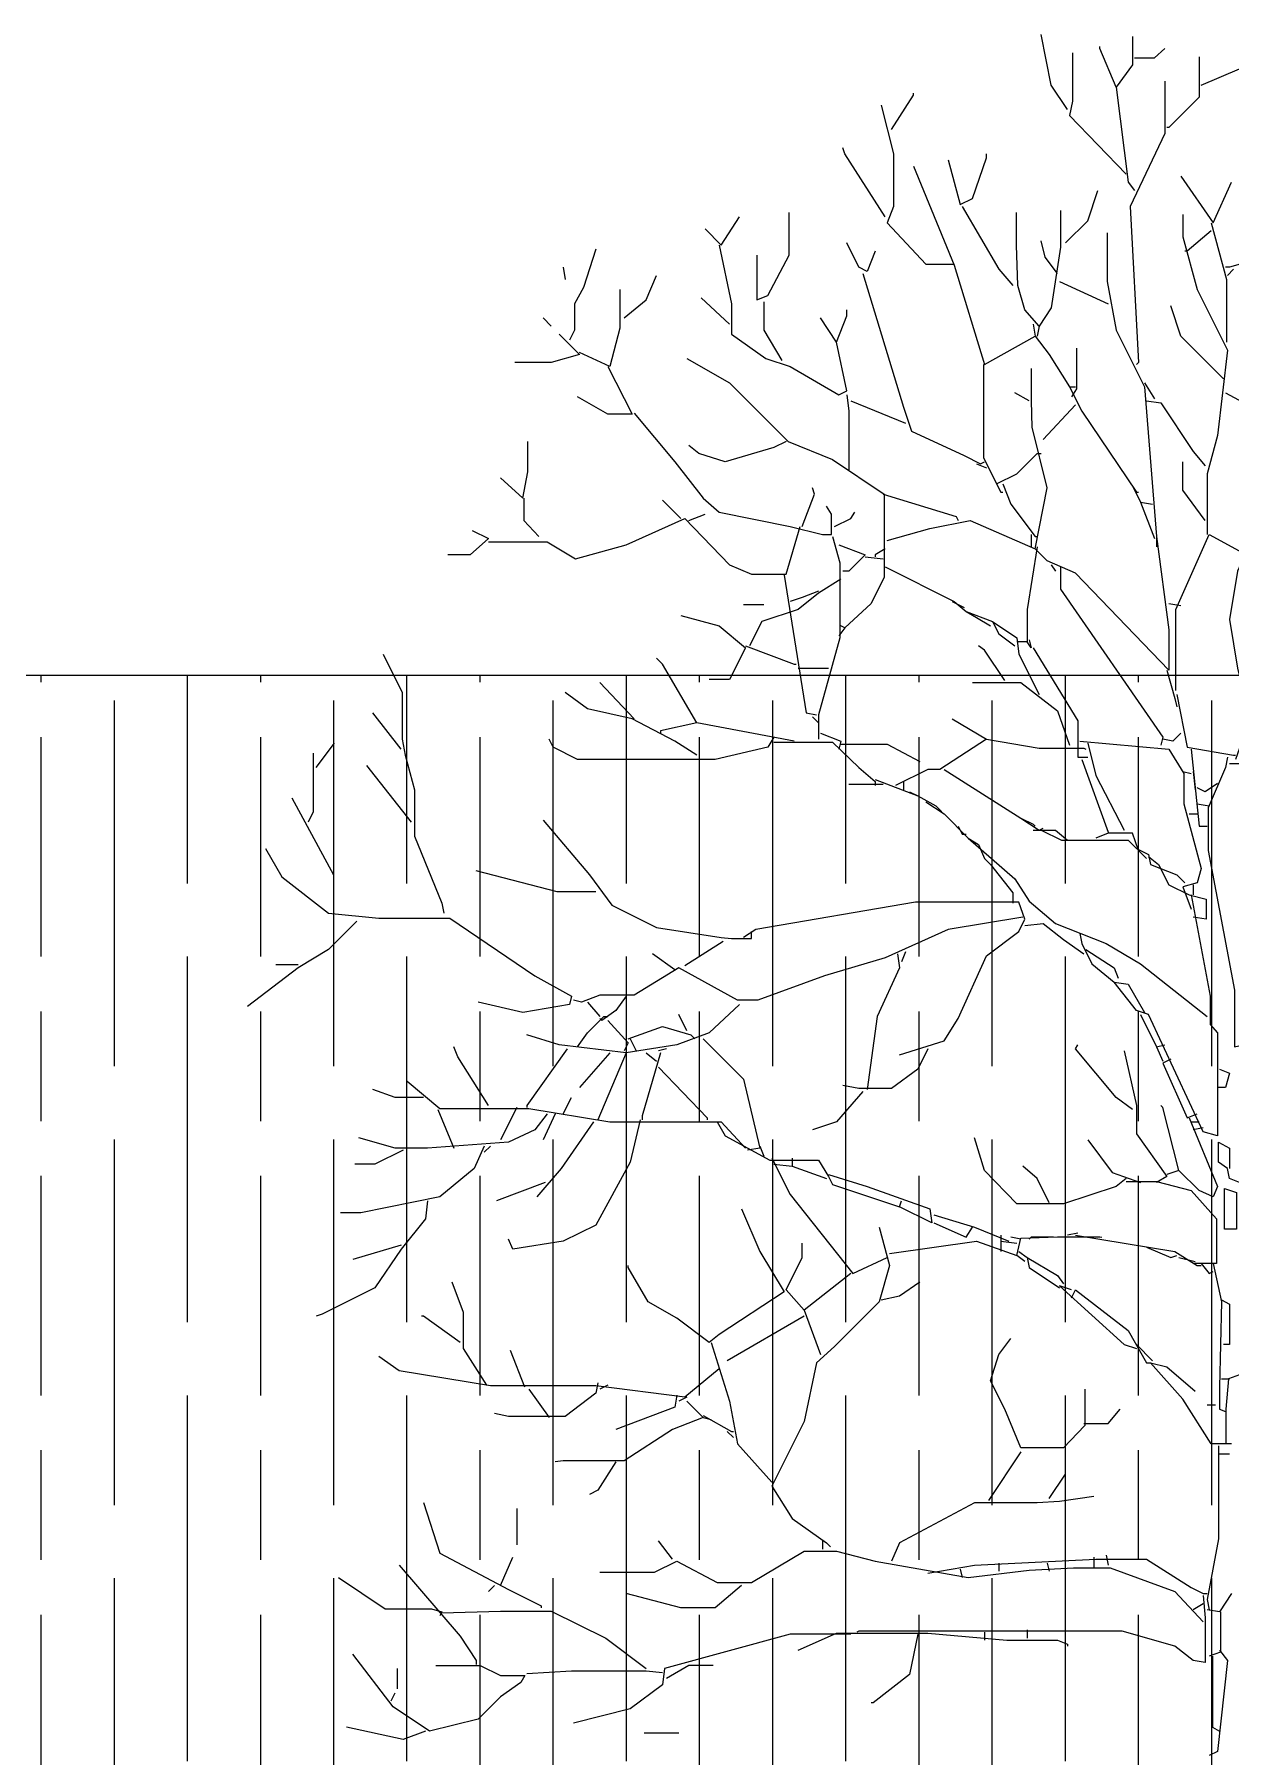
# Model space of a CAD drawing. Header units: millimetres. Extents: x 2004 to 9033, y -135 to 5682.
# Drawn here: x 2658.2 to 2985.2, y 1441.3 to 1912.2 of the extents above; entities that cross this region are included whole.
import ezdxf

# ---------------------------------------------------------------- set-up
doc = ezdxf.new("R2010")
doc.units = ezdxf.units.MM

msp = doc.modelspace()

# ---------------------------------------------------------------- hatches: boundary and pattern name
h = msp.add_hatch()
h.set_pattern_fill('GOST_WOOD', color=256, scale=10)
h.paths.add_polyline_path([(2004.42, 1736.98), (2004.42, 1136.98), (4004.42, 1136.98), (4004.42, 1736.98)])

# ---------------------------------------------------------------- linework, layer by layer
msp.add_line((2004.42, 1736.98), (4004.42, 1736.98))
at = {"color": 84}
for points in [[(2940.63, 1891.69), (2936.2, 1898.34), (2933.43, 1912.18)], [(2942.01, 1907.19), (2942.01, 1893.91), (2941.18, 1890.03), (2956.69, 1873.97)], [(2958.35, 1911.62), (2958.35, 1903.87), (2953.92, 1897.78), (2949.49, 1908.3), (2949.49, 1908.86)], [(2958.9, 1905.81), (2964.44, 1905.81), (2967.21, 1908.3)], [(2976.62, 1906.09), (2976.62, 1895.01), (2968.31, 1886.71), (2967.76, 1886.71)], [(2977.17, 1898.34), (2987.69, 1902.77)], [(2953.92, 1897.78), (2957.24, 1871.76), (2958.9, 1869.55)], [(2967.21, 1899.44), (2967.21, 1885.05), (2957.79, 1865.12), (2960.01, 1822.48), (2959.45, 1821.93)], [(2892.46, 1886.16), (2898.55, 1895.57), (2898.55, 1896.12)], [(2889.69, 1892.8), (2893.01, 1879.51), (2893.01, 1865.12), (2891.35, 1860.69), (2901.87, 1849.34), (2909.62, 1849.34)], [(2890.8, 1862.35), (2879.73, 1879.51), (2879.17, 1881.17)], [(2907.96, 1877.85), (2911.29, 1865.67), (2914.61, 1867.33), (2918.48, 1878.4), (2918.48, 1879.51)], [(2898.55, 1876.19), (2909.62, 1849.06), (2917.93, 1821.93), (2931.77, 1829.68), (2935.65, 1824.7), (2941.18, 1815.84), (2942.84, 1815.84)], [(2940.08, 1855.15), (2946.17, 1861.24), (2948.93, 1869.55)], [(2971.64, 1873.42), (2980.49, 1860.69), (2985.48, 1871.76)], [(2911.84, 1865.12), (2921.81, 1847.95), (2925.68, 1843.52)], [(2841.52, 1859.03), (2845.95, 1854.6), (2850.94, 1862.35)], [(2855.64, 1851.83), (2855.64, 1839.65), (2858.69, 1840.75), (2864.5, 1851.83), (2864.5, 1863.45)], [(2938.69, 1864.01), (2938.69, 1854.04), (2936.2, 1837.43), (2932.88, 1832.45), (2929, 1836.88), (2927.07, 1843.52), (2926.65, 1854.6), (2926.65, 1863.45)], [(2972.19, 1862.9), (2972.19, 1856.81), (2976.06, 1842.42), (2984.37, 1825.81), (2981.6, 1802.55), (2978.83, 1792.03), (2978.83, 1775.42)], [(2979.94, 1860.69), (2984.09, 1845.18), (2984.09, 1828.02)], [(2951.43, 1857.92), (2951.43, 1844.63), (2953.92, 1831.34), (2961.67, 1815.84), (2964.99, 1774.87), (2968.31, 1749.4), (2968.31, 1738.33), (2942.84, 1764.9), (2935.09, 1768.22), (2931.77, 1771.55), (2935.09, 1788.16), (2930.94, 1804.77), (2930.8, 1811.96), (2930.8, 1820.82)], [(2937.86, 1846.84), (2934.54, 1851.27), (2933.43, 1855.7)], [(2979.94, 1858.47), (2973.3, 1852.94), (2972.74, 1852.94)], [(2811.63, 1853.49), (2808.3, 1842.97), (2805.81, 1838.54), (2805.81, 1831.34), (2804.43, 1828.57)], [(2845.4, 1854.6), (2848.72, 1838.54), (2848.72, 1830.23), (2858.13, 1823.59), (2864.78, 1821.38), (2878.07, 1813.62), (2880.28, 1814.73), (2877.51, 1828.02), (2880.28, 1835.22), (2880.28, 1836.88)], [(2888.03, 1852.94), (2885.82, 1847.4), (2883.6, 1848.51), (2880.28, 1855.15)], [(2992.67, 1850.72), (2984.92, 1848.51), (2983.82, 1848.51)], [(2802.77, 1848.51), (2803.32, 1845.18)], [(2819.38, 1834.66), (2825.47, 1839.65), (2828.24, 1846.29)], [(2884.71, 1846.84), (2895.78, 1810.3), (2898, 1803.66), (2912.39, 1797.01), (2916.82, 1794.8), (2917.93, 1795.35)], [(2986.03, 1847.95), (2984.37, 1846.29)], [(2818.27, 1842.42), (2818.27, 1831.9), (2815.5, 1821.38), (2807.2, 1825.25)], [(2938.42, 1844.63), (2951.7, 1838.54)], [(2848.17, 1833), (2840.42, 1840.2)], [(2857.58, 1839.09), (2857.58, 1831.34), (2862.56, 1823.04)], [(2983.26, 1818.05), (2971.64, 1829.68), (2968.87, 1837.99)], [(2797.23, 1834.66), (2799.44, 1832.45)], [(2877.51, 1828.02), (2873.08, 1834.66)], [(2931.22, 1833), (2931.77, 1829.68)], [(2932.88, 1832.45), (2932.32, 1829.68)], [(2801.66, 1830.23), (2807.2, 1824.7), (2799.44, 1822.48), (2789.48, 1822.48)], [(2836.54, 1823.59), (2848.17, 1816.95), (2864.22, 1800.89), (2876.4, 1795.91), (2890.52, 1786.5), (2890.52, 1763.79), (2886.92, 1756.6), (2879.73, 1749.95), (2878.62, 1750.51)], [(2943.12, 1826.36), (2943.12, 1815.29), (2941.74, 1813.07)], [(2814.95, 1821.38), (2821.59, 1808.37), (2814.95, 1808.37), (2806.64, 1813.07)], [(2917.65, 1821.93), (2917.65, 1796.46), (2921.25, 1789.26), (2926.79, 1792.03), (2932.32, 1797.57), (2933.43, 1797.57)], [(2880.28, 1813.62), (2880.83, 1809.2), (2880.83, 1793.14)], [(2930.11, 1811.96), (2926.23, 1814.18)], [(2941.18, 1815.84), (2944.51, 1809.2), (2959.45, 1787.05), (2960.01, 1787.05)], [(2961.67, 1816.95), (2964.44, 1812.52)], [(2983.82, 1814.18), (2992.12, 1809.75)], [(2822.15, 1808.64), (2833.22, 1795.35), (2840.97, 1785.39), (2845.4, 1781.51), (2864.78, 1777.64), (2873.64, 1775.42), (2876.13, 1775.42), (2876.13, 1780.96), (2874.74, 1783.17)], [(2881.39, 1811.96), (2896.34, 1805.87)], [(2942.84, 1810.86), (2933.99, 1801.44)], [(2962.22, 1811.96), (2966.1, 1811.41), (2974.96, 1798.12), (2978.28, 1794.25)], [(2785.6, 1790.92), (2791.69, 1785.39), (2793.08, 1792.59), (2793.08, 1800.89)], [(2863.67, 1800.89), (2860.35, 1799.23), (2847.06, 1795.35), (2839.86, 1797.57), (2837.09, 1799.78)], [(2915.71, 1794.8), (2918.48, 1793.69)], [(2978.28, 1779.3), (2972.19, 1787.6), (2972.19, 1795.35)], [(2791.97, 1785.39), (2791.97, 1779.3), (2796.12, 1774.87)], [(2834.88, 1779.85), (2829.9, 1784.83)], [(2868.1, 1777.64), (2871.42, 1786.5), (2870.87, 1788.16)], [(2890.25, 1786.5), (2910.18, 1780.4), (2910.73, 1779.3)], [(2921.25, 1789.26), (2922.36, 1787.05), (2922.91, 1787.05)], [(2922.91, 1789.26), (2925.13, 1783.73), (2931.77, 1774.87), (2932.32, 1774.87)], [(2958.35, 1788.71), (2960.56, 1784.28), (2964.44, 1774.31)], [(2837.09, 1779.3), (2841.52, 1780.96)], [(2876.96, 1777.64), (2881.39, 1779.85), (2882.49, 1781.51)], [(2960.56, 1784.28), (2963.88, 1783.73)], [(2995.44, 1783.73), (2987.14, 1765.46), (2984.92, 1752.17), (2987.14, 1738.88), (2990.46, 1725.04), (2986.58, 1713.96)], [(2777.85, 1776.53), (2782.28, 1774.31), (2777.3, 1769.89), (2771.21, 1769.89)], [(2782.28, 1773.48), (2798.34, 1773.48), (2806.09, 1768.78), (2819.93, 1772.65), (2835.99, 1779.85), (2848.17, 1767.12), (2854.26, 1764.63), (2863.67, 1764.63), (2867.55, 1777.64)], [(2891.35, 1773.76), (2902.98, 1777.08), (2914.05, 1779.3), (2931.77, 1771.55)], [(2930.66, 1775.42), (2930.66, 1772.1)], [(2970.25, 1732.79), (2970.25, 1754.94), (2979.39, 1775.42), (3010.95, 1758.26), (3012.05, 1755.49)], [(2876.4, 1774.87), (2878.34, 1767.67), (2878.34, 1747.18), (2872.53, 1726.15), (2872.53, 1719.5)], [(2878.07, 1772.65), (2885.26, 1769.89), (2880.83, 1765.46), (2879.17, 1765.46)], [(2890.8, 1771.55), (2888.03, 1769.89), (2888.03, 1769.33)], [(2932.32, 1772.1), (2929.56, 1754.94), (2929.56, 1746.08), (2926.79, 1746.08)], [(2964.99, 1774.87), (2964.99, 1772.1)], [(2885.26, 1769.33), (2890.25, 1768.78)], [(2890.8, 1766.56), (2909.62, 1757.15), (2912.95, 1754.38), (2920.14, 1751.61), (2921.81, 1748.29), (2926.23, 1744.97)], [(2936.2, 1767.12), (2937.31, 1765.46)], [(2938.69, 1766.56), (2938.69, 1760.47), (2966.65, 1720.06), (2966.1, 1717.84)], [(2878.62, 1763.24), (2872.53, 1759.37), (2866.99, 1754.94), (2857.03, 1751.61), (2853.7, 1744.97)], [(2863.12, 1764.35), (2869.21, 1726.7), (2871.98, 1726.15)], [(2872.53, 1759.92), (2868.1, 1758.26), (2864.78, 1757.15)], [(2909.07, 1757.15), (2912.39, 1755.49)], [(2968.31, 1756.6), (2971.64, 1756.04)], [(2834.88, 1753.28), (2845.4, 1750.51), (2852.6, 1744.42), (2848.17, 1735.83), (2842.63, 1735.83)], [(2852.04, 1756.32), (2857.58, 1756.32)], [(2912.95, 1754.38), (2915.71, 1752.72), (2919.59, 1750.51)], [(2879.73, 1749.95), (2878.07, 1747.74)], [(2920.14, 1751.61), (2926.79, 1747.18), (2927.34, 1742.76), (2932.88, 1731.68)], [(2753.49, 1742.76), (2758.75, 1732.24), (2758.75, 1719.5), (2759.58, 1715.07), (2762.07, 1705.66), (2762.07, 1692.93), (2769.55, 1674.65), (2770.1, 1671.89)], [(2852.6, 1744.97), (2865.88, 1739.99), (2866.44, 1739.99)], [(2923.47, 1735.56), (2917.93, 1743.86), (2916.27, 1744.97)], [(2930.11, 1746.63), (2930.66, 1744.42), (2929.56, 1746.08)], [(2931.22, 1744.42), (2943.4, 1724.48), (2943.4, 1714.52), (2946.17, 1714.52)], [(2839.31, 1723.93), (2829.9, 1739.99), (2828.24, 1741.65)], [(2866.99, 1738.88), (2875.3, 1738.88)], [(2967.76, 1738.33), (2969.97, 1730.57), (2970.53, 1728.36)], [(2822.15, 1725.04), (2812.73, 1735)], [(2914.61, 1735), (2927.9, 1735), (2937.86, 1727.25), (2941.18, 1717.84)], [(2839.31, 1715.07), (2833.22, 1718.95), (2821.59, 1725.04), (2809.41, 1727.81), (2803.32, 1732.24)], [(2970.53, 1731.68), (2973.3, 1717.29), (2986.03, 1715.07), (2986.58, 1715.07)], [(2758.47, 1716.73), (2750.72, 1726.7)], [(2865.88, 1718.95), (2839.31, 1723.93), (2829.34, 1721.72), (2829.34, 1721.16)], [(2870.87, 1725.59), (2872.53, 1723.93)], [(2909.07, 1725.04), (2918.48, 1719.5), (2905.75, 1711.2), (2902.43, 1711.2), (2893.57, 1706.77)], [(2860.35, 1720.06), (2858.69, 1717.29), (2844.29, 1713.96), (2806.64, 1713.96), (2800, 1717.29), (2798.89, 1719.5)], [(2873.08, 1721.16), (2878.62, 1718.95), (2878.07, 1716.73)], [(2918.48, 1719.5), (2932.88, 1717.01), (2945.06, 1717.01), (2945.61, 1716.73)], [(2943.95, 1718.95), (2968.31, 1716.73), (2972.46, 1710.09), (2972.46, 1701.78), (2977.17, 1684.07), (2976.06, 1680.19), (2972.19, 1679.08), (2974.4, 1672.99)], [(2971.64, 1721.16), (2969.42, 1718.95), (2966.65, 1719.5)], [(2734.39, 1715.63), (2734.39, 1699.57), (2733, 1696.8)], [(2735.22, 1711.75), (2740.2, 1718.39)], [(2860.35, 1718.67), (2876.4, 1718.67), (2883.6, 1711.75), (2888.03, 1707.87), (2888.03, 1706.77)], [(2878.62, 1718.12), (2891.35, 1718.12), (2900.21, 1713.41)], [(2946.17, 1718.39), (2948.38, 1709.54), (2956.13, 1694.59)], [(2974.4, 1716.73), (2976.62, 1695.69), (2978.83, 1695.69)], [(2984.37, 1714.52), (2983.82, 1711.75), (2979.11, 1700.68), (2979.11, 1689.05), (2986.31, 1650.85), (2986.31, 1635.34), (2991.01, 1636.45), (3002.09, 1647.8), (3008.18, 1647.8), (3005.96, 1629.81), (2997.1, 1608.21), (2993.23, 1612.64), (2992.67, 1615.97)], [(2761.24, 1696.8), (2749.06, 1712.3)], [(2906.86, 1711.2), (2927.9, 1697.91), (2931.22, 1696.25), (2931.77, 1695.69)], [(2944.51, 1713.96), (2951.7, 1694.03)], [(2972.19, 1710.64), (2974.4, 1710.09)], [(2974.96, 1710.64), (2975.51, 1705.66)], [(2984.92, 1712.86), (2991.01, 1712.86), (3003.75, 1702.89), (3008.18, 1701.78)], [(2890.25, 1707.04), (2880.83, 1707.04)], [(2888.03, 1708.43), (2899.66, 1704), (2904.64, 1701.23), (2906.3, 1699.57)], [(2895.78, 1707.87), (2895.78, 1705.66)], [(2897.44, 1705.11), (2899.66, 1704)], [(2981.6, 1707.32), (2978.28, 1705.11), (2976.06, 1706.21)], [(2728.58, 1703.45), (2739.92, 1682.41), (2739.92, 1671.89)], [(2901.87, 1702.34), (2906.86, 1699.02), (2913.5, 1692.37), (2926.23, 1681.3), (2930.11, 1675.21), (2937.31, 1669.12), (2951.15, 1663.58), (2960.56, 1658.04), (2978.83, 1643.65)], [(2976.06, 1701.78), (2979.39, 1701.23)], [(2797.23, 1697.35), (2809.96, 1682.41), (2816.05, 1674.1), (2828.24, 1668.01), (2845.95, 1665.24), (2848.72, 1664.97), (2854.26, 1664.97), (2854.26, 1666.9)], [(2910.73, 1695.69), (2911.84, 1693.48), (2912.95, 1693.48)], [(2927.9, 1697.91), (2932.88, 1694.59), (2933.99, 1695.14)], [(2973.85, 1699.02), (2976.06, 1699.02)], [(2913.5, 1692.37), (2916.27, 1690.71), (2917.93, 1686.84), (2919.59, 1685.17), (2925.68, 1677.42), (2925.68, 1674.65)], [(2931.22, 1694.59), (2937.31, 1694.59), (2940.63, 1691.82)], [(2933.43, 1694.59), (2938.97, 1691.82), (2957.24, 1691.82), (2959.45, 1689.6), (2962.78, 1687.94), (2963.33, 1685.17), (2970.53, 1682.41), (2972.74, 1680.19)], [(2962.22, 1686.84), (2960.01, 1689.05), (2958.35, 1693.76), (2951.7, 1693.76), (2948.38, 1692.37)], [(2721.38, 1689.6), (2725.81, 1681.85), (2738.54, 1671.89), (2752.38, 1670.5), (2771.76, 1670.5), (2795.02, 1654.72), (2804.98, 1649.19), (2804.43, 1646.97), (2791.69, 1644.76), (2779.51, 1647.52)], [(2962.78, 1687.39), (2965.54, 1685.17), (2968.31, 1679.64), (2973.85, 1676.87), (2978.56, 1675.76), (2978.56, 1670.23), (2974.96, 1670.78)], [(2811.63, 1677.7), (2801.11, 1677.7), (2778.96, 1683.51)], [(2974.4, 1676.87), (2979.66, 1649.19), (2979.66, 1641.43), (2981.6, 1639.22), (2981.6, 1610.98), (2977.73, 1612.09), (2962.78, 1644.2), (2959.45, 1645.31), (2953.36, 1653.06)], [(2974.96, 1679.64), (2974.96, 1676.87)], [(2894.68, 1633.13), (2906.86, 1637.01), (2910.73, 1643.1), (2918.48, 1660.26), (2927.34, 1666.9), (2929, 1670.23), (2927.34, 1674.93), (2899.1, 1674.93), (2855.37, 1667.46), (2852.04, 1665.24)], [(2746.29, 1669.67), (2738.54, 1661.92), (2730.24, 1656.94), (2716.39, 1646.42)], [(2928.45, 1670.78), (2907.96, 1667.46), (2890.8, 1659.71), (2874.19, 1654.72), (2855.92, 1648.08), (2850.38, 1648.08), (2834.33, 1656.94), (2822.15, 1649.46), (2812.73, 1649.46), (2807.75, 1647.52), (2805.54, 1648.08)], [(2929, 1668.56), (2933.99, 1669.12), (2939.52, 1664.69), (2945.06, 1660.81)], [(2846.51, 1664.13), (2835.99, 1657.49)], [(2943.95, 1666.35), (2944.51, 1663.58), (2947.27, 1658.04), (2953.36, 1653.06), (2957.24, 1652.51), (2961.67, 1644.76)], [(2730.24, 1657.77), (2724.15, 1657.77)], [(2833.22, 1656.38), (2827.13, 1660.81)], [(2894.12, 1660.81), (2894.68, 1656.94), (2888.59, 1643.65), (2885.82, 1623.72)], [(2896.34, 1661.37), (2895.23, 1658.6)], [(2945.61, 1661.92), (2953.36, 1656.94), (2954.47, 1654.17)], [(2819.93, 1649.19), (2817.16, 1645.31), (2813.29, 1642.54), (2812.73, 1643.1)], [(2850.94, 1646.97), (2842.63, 1639.22), (2833.77, 1635.9), (2819.93, 1633.68), (2801.66, 1635.9), (2792.8, 1638.67)], [(2806.64, 1635.34), (2809.41, 1639.22), (2813.84, 1643.65), (2814.95, 1643.65)], [(2809.41, 1647.52), (2812.73, 1643.65)], [(2836.54, 1639.77), (2834.33, 1644.2)], [(2960.56, 1644.2), (2964.99, 1635.34), (2967.21, 1635.9)], [(2814.95, 1642.54), (2820.48, 1636.45), (2819.38, 1634.24)], [(2820.48, 1637.56), (2829.9, 1640.88), (2837.65, 1638.67), (2838.76, 1637.56)], [(2782.28, 1619.29), (2773.98, 1632.58), (2772.87, 1635.34)], [(2803.87, 1634.79), (2792.8, 1619.29), (2792.8, 1618.73)], [(2821.04, 1637.56), (2822.7, 1634.24)], [(2831, 1634.79), (2828.79, 1634.24)], [(2840.97, 1637.56), (2852.04, 1626.49), (2856.47, 1607.66), (2853.15, 1607.11)], [(2902.43, 1634.79), (2899.66, 1629.25), (2892.46, 1623.99), (2883.6, 1623.99), (2879.17, 1624.82)], [(2958.35, 1618.18), (2953.92, 1621.5), (2942.84, 1634.79), (2943.4, 1635.9)], [(2956.13, 1634.24), (2959.45, 1619.29), (2959.45, 1611.54), (2967.76, 1599.91), (2964.99, 1598.25)], [(2964.99, 1635.34), (2966.65, 1631.47)], [(2815.5, 1633.68), (2807.2, 1624.27)], [(2819.93, 1633.68), (2812.18, 1615.41)], [(2829.34, 1633.68), (2824.36, 1616.52), (2824.36, 1615.41)], [(2825.47, 1633.68), (2828.24, 1631.47)], [(2828.79, 1629.81), (2842.08, 1615.97), (2842.08, 1615.41)], [(2968.87, 1632.02), (2966.65, 1630.91), (2973.3, 1615.97), (2976.06, 1617.07)], [(2760.13, 1625.93), (2768.99, 1618.46), (2793.35, 1618.46), (2815.5, 1614.86), (2845.95, 1614.86), (2852.6, 1607.66)], [(2982.15, 1629.25), (2984.92, 1628.15), (2983.82, 1624.27), (2981.6, 1624.27)], [(2764.56, 1621.5), (2756.81, 1621.5), (2750.72, 1623.72)], [(2802.77, 1617.07), (2804.98, 1621.5)], [(2884.71, 1623.16), (2877.51, 1614.86), (2870.87, 1612.64)], [(2798.34, 1617.07), (2795.02, 1612.64), (2787.82, 1609.32), (2765.67, 1607.66), (2756.81, 1607.66), (2746.85, 1610.43)], [(2768.44, 1618.18), (2772.87, 1607.66)], [(2790.03, 1618.73), (2785.6, 1609.88)], [(2823.81, 1615.41), (2821.04, 1603.79), (2811.63, 1586.62), (2802.77, 1582.19), (2788.93, 1579.98), (2787.82, 1582.75)], [(2800.55, 1617.07), (2797.23, 1609.88)], [(2973.85, 1615.97), (2981.6, 1597.14), (2980.49, 1594.37), (2976.62, 1596.03), (2971.08, 1601.57), (2966.65, 1618.73), (2966.1, 1619.29)], [(2811.07, 1614.86), (2802.21, 1602.12), (2795.57, 1594.37)], [(2844.85, 1614.86), (2847.06, 1610.98), (2859.24, 1604.34), (2872.53, 1604.34), (2875.3, 1599.91), (2876.4, 1597.69), (2894.68, 1591.6), (2895.23, 1593.27)], [(2974.4, 1614.86), (2976.62, 1614.86)], [(2977.73, 1613.2), (2974.96, 1612.64)], [(2781.17, 1608.21), (2778.41, 1602.12), (2768.99, 1594.37), (2747.4, 1589.94), (2741.86, 1589.94)], [(2759.03, 1607.11), (2751.28, 1603.23), (2745.74, 1603.23)], [(2782.83, 1608.21), (2781.17, 1606.55)], [(2856.47, 1608.21), (2857.58, 1605.45)], [(2956.69, 1599.36), (2953.92, 1597.14), (2939.52, 1592.44), (2926.79, 1592.44), (2917.93, 1601.57), (2915.16, 1610.43)], [(2946.17, 1609.88), (2952.81, 1601.02), (2960.56, 1598.25)], [(2987.69, 1598.25), (2984.92, 1599.36), (2984.37, 1602.12), (2981.88, 1603.79), (2981.88, 1609.32), (2984.92, 1607.66), (2984.92, 1602.12)], [(2859.79, 1604.89), (2864.78, 1594.93), (2881.94, 1573.33), (2891.35, 1577.76)], [(2860.35, 1603.23), (2865.33, 1602.68), (2874.74, 1599.36)], [(2865.33, 1604.89), (2865.33, 1602.68)], [(2935.65, 1592.71), (2932.32, 1599.36), (2928.45, 1602.68)], [(2971.08, 1601.57), (2967.76, 1600.46)], [(2797.78, 1598.25), (2784.5, 1593.27)], [(2875.3, 1600.46), (2885.82, 1597.14), (2902.98, 1591.05), (2903.53, 1587.18), (2894.68, 1591.6)], [(2956.69, 1598.53), (2964.99, 1598.53), (2974.4, 1596.03), (2981.32, 1588.28), (2981.32, 1576.1), (2974.96, 1576.1)], [(2983.54, 1596.59), (2986.86, 1595.48), (2986.86, 1585.51), (2983.54, 1585.51), (2983.54, 1596.59)], [(2765.67, 1593.27), (2765.12, 1588.28), (2758.47, 1579.98), (2751.28, 1569.46), (2736.88, 1562.26), (2735.22, 1561.71)], [(2851.49, 1591.05), (2856.47, 1579.42), (2863.12, 1568.35), (2845.4, 1556.72), (2842.63, 1554.51), (2833.77, 1561.15), (2826.02, 1565.58), (2820.48, 1574.99), (2820.48, 1575.55)], [(2904.09, 1589.39), (2915.16, 1586.07), (2924.57, 1582.19)], [(2904.09, 1587.18), (2912.95, 1583.3), (2914.61, 1586.07)], [(2889.14, 1586.07), (2891.91, 1575.55), (2889.14, 1565.58), (2876.96, 1553.4), (2871.98, 1548.97), (2868.65, 1532.92), (2859.79, 1515.2), (2865.33, 1506.34), (2874.74, 1499.7), (2875.85, 1498.59)], [(2922.36, 1583.85), (2922.36, 1579.42)], [(2927.9, 1582.75), (2925.13, 1583.3)], [(2929, 1576.66), (2926.79, 1578.32), (2927.9, 1583.02), (2937.86, 1583.44), (2949.49, 1583.44), (2950.04, 1583.3)], [(2936.75, 1583.3), (2930.66, 1583.3), (2930.11, 1582.75)], [(2943.4, 1584.41), (2940.63, 1583.85)], [(2942.84, 1583.85), (2969.97, 1579.42), (2976.06, 1575.55), (2977.17, 1575.55)], [(2758.47, 1581.08), (2745.19, 1577.21)], [(2881.39, 1573.33), (2868.65, 1563.37), (2863.67, 1568.9), (2868.1, 1577.76), (2868.1, 1581.64)], [(2891.91, 1578.87), (2915.71, 1582.19), (2926.79, 1578.32)], [(2922.36, 1582.19), (2926.79, 1581.64)], [(2927.34, 1579.42), (2929.56, 1577.76), (2930.11, 1574.99), (2938.42, 1569.46)], [(2929.56, 1577.76), (2937.86, 1572.78), (2939.52, 1570.57)], [(2962.22, 1580.53), (2968.87, 1577.76), (2970.53, 1578.32)], [(2971.08, 1577.76), (2975.51, 1576.66)], [(2977.17, 1576.1), (2979.39, 1573.33), (2980.49, 1573.89)], [(2980.49, 1576.1), (2982.71, 1565.58), (2982.15, 1542.33), (2982.15, 1536.24), (2983.82, 1535.68)], [(2772.32, 1571.12), (2775.36, 1562.81), (2775.36, 1552.85), (2781.73, 1542.88)], [(2889.69, 1566.14), (2894.68, 1567.24), (2900.21, 1571.12)], [(2941.74, 1568.9), (2938.42, 1570.01), (2956.13, 1553.96), (2959.45, 1552.85)], [(2941.74, 1566.69), (2942.84, 1568.9), (2957.24, 1557.83), (2962.22, 1548.97), (2963.33, 1548.97)], [(2868.65, 1563.37), (2873.08, 1551.19)], [(2982.71, 1566.14), (2984.92, 1565.03), (2984.92, 1553.96), (2983.26, 1553.96)], [(2774.53, 1554.51), (2764.56, 1561.71), (2764.01, 1561.71)], [(2868.65, 1561.71), (2847.61, 1549.53)], [(2843.18, 1554.51), (2848.17, 1538.45), (2850.38, 1526.83), (2859.79, 1516.31)], [(2945.34, 1541.77), (2945.34, 1531.81), (2939.52, 1525.72), (2927.9, 1525.72), (2923.47, 1536.24), (2919.59, 1543.99), (2921.81, 1551.19), (2925.13, 1555.62)], [(2959.45, 1553.96), (2963.88, 1549.53)], [(2845.4, 1547.31), (2835.99, 1539.56), (2811.63, 1542.61), (2782.83, 1542.61), (2757.92, 1546.76), (2752.38, 1550.63)], [(2792.25, 1542.33), (2788.37, 1552.29)], [(2985.48, 1526.83), (2979.94, 1526.83), (2972.19, 1539.01), (2963.33, 1548.97), (2967.76, 1547.86), (2975.51, 1541.22)], [(2982.71, 1544.54), (2984.92, 1544.54)], [(2987.69, 1545.65), (2984.65, 1544.54), (2983.95, 1536.24), (2983.95, 1526.83)], [(2812.18, 1543.44), (2811.63, 1540.67), (2803.32, 1534.3), (2787.82, 1534.3), (2783.94, 1535.13)], [(2793.35, 1541.77), (2798.89, 1534.02)], [(2814.95, 1542.88), (2812.73, 1541.77)], [(2833.77, 1540.11), (2833.22, 1536.79), (2817.16, 1530.7)], [(2836.54, 1538.45), (2840.97, 1534.02), (2832.66, 1530.7), (2819.38, 1522.12), (2802.77, 1522.12), (2800.55, 1521.84)], [(2836.54, 1539.56), (2834.33, 1538.45)], [(2945.06, 1532.36), (2951.7, 1532.36), (2955.03, 1536.24)], [(2981.05, 1537.35), (2978.83, 1537.35)], [(2840.97, 1534.58), (2848.72, 1530.15), (2849.27, 1530.15)], [(2840.97, 1534.02), (2843.18, 1533.47)], [(2847.61, 1530.15), (2849.27, 1528.49)], [(2981.88, 1526.27), (2981.88, 1500.8), (2978.83, 1484.19), (2979.39, 1481.42)], [(2817.16, 1521.84), (2812.18, 1514.09), (2809.96, 1512.98)], [(2927.9, 1524.61), (2919.04, 1511.32)], [(2982.15, 1524.06), (2984.92, 1524.06)], [(2935.65, 1511.88), (2940.08, 1518.52)], [(2947.83, 1512.43), (2938.42, 1511.05), (2932.32, 1510.63), (2915.16, 1510.63), (2894.68, 1499.7), (2892.46, 1494.71)], [(2764.56, 1510.77), (2768.99, 1496.93), (2787.82, 1486.96), (2796.68, 1482.53), (2796.68, 1481.98)], [(2790.03, 1509.11), (2790.03, 1499.14)], [(2812.73, 1491.67), (2827.68, 1491.67), (2833.77, 1494.71), (2844.85, 1488.9), (2854.26, 1488.9), (2868.65, 1497.48), (2877.51, 1497.48), (2888.03, 1494.71), (2913.5, 1490.28), (2930.11, 1492.22), (2942.29, 1492.91), (2952.26, 1492.91), (2969.97, 1486.41), (2977.73, 1478.1)], [(2832.66, 1495.27), (2828.79, 1500.25)], [(2873.64, 1500.25), (2873.64, 1498.03)], [(2757.92, 1493.61), (2774.53, 1474.23), (2778.96, 1467.58), (2778.96, 1466.48)], [(2785.6, 1488.07), (2788.93, 1495.82)], [(2902.43, 1491.39), (2915.16, 1493.61), (2948.38, 1495.27), (2962.22, 1495.27), (2974.4, 1487.52), (2977.73, 1485.85), (2978.83, 1485.85)], [(2921.81, 1494.16), (2921.81, 1491.94)], [(2935.09, 1494.16), (2935.65, 1491.94)], [(2947.83, 1495.82), (2947.83, 1493.05)], [(2951.15, 1496.37), (2951.7, 1493.61)], [(2741.31, 1490.28), (2754.04, 1481.7), (2766.78, 1481.7), (2769.55, 1480.87), (2768.99, 1479.76)], [(2783.94, 1488.07), (2782.28, 1486.41)], [(2851.49, 1488.07), (2844.29, 1481.98), (2834.88, 1481.98), (2819.93, 1485.85)], [(2911.29, 1492.5), (2911.84, 1490.28)], [(2977.73, 1485.3), (2978.28, 1479.21), (2978.28, 1467.03), (2974.96, 1467.58), (2969.97, 1471.46), (2955.58, 1475.61), (2883.6, 1475.61), (2883.05, 1475.33)], [(2985.48, 1485.85), (2982.15, 1480.87), (2978.83, 1481.42)], [(2769.55, 1480.59), (2785.6, 1481.01), (2799.44, 1481.01), (2814.39, 1473.67), (2825.47, 1465.37)], [(2977.73, 1483.09), (2974.96, 1481.42)], [(2982.43, 1480.87), (2982.43, 1469.8), (2979.39, 1468.69)], [(2881.39, 1474.78), (2864.78, 1474.78), (2830.45, 1465.37), (2829.9, 1460.94), (2821.04, 1454.3), (2805.54, 1450.42)], [(2866.99, 1470.35), (2877.51, 1475.06), (2902.43, 1475.06), (2924.02, 1473.12), (2937.86, 1473.12), (2940.63, 1472.01), (2940.63, 1471.46)], [(2899.66, 1474.78), (2897.44, 1463.71), (2887.48, 1455.96), (2886.92, 1455.96)], [(2917.93, 1475.33), (2917.93, 1473.12)], [(2929.56, 1475.89), (2929.56, 1473.67)], [(2767.89, 1466.2), (2780.07, 1466.2), (2785.6, 1463.43), (2792.25, 1463.43), (2791.14, 1461.49), (2785.6, 1457.62), (2779.51, 1451.53), (2766.22, 1448.2), (2756.26, 1454.85), (2745.19, 1469.24)], [(2982.15, 1470.35), (2984.37, 1467.58), (2981.6, 1442.67), (2979.39, 1441.56)], [(2757.37, 1465.37), (2757.37, 1459.83)], [(2792.8, 1463.98), (2804.98, 1464.68), (2825.47, 1464.68), (2829.9, 1464.26)], [(2843.74, 1466.2), (2837.09, 1466.2), (2831, 1462.6)], [(2980.22, 1468.69), (2980.22, 1449.31), (2982.15, 1448.2)], [(2755.71, 1456.51), (2756.81, 1458.72)], [(2765.12, 1448.2), (2759.03, 1445.99), (2743.52, 1449.31)], [(2834.33, 1447.65), (2824.91, 1447.65)]]:
    msp.add_lwpolyline(points, dxfattribs=at)

doc.saveas('drawing.dxf')
